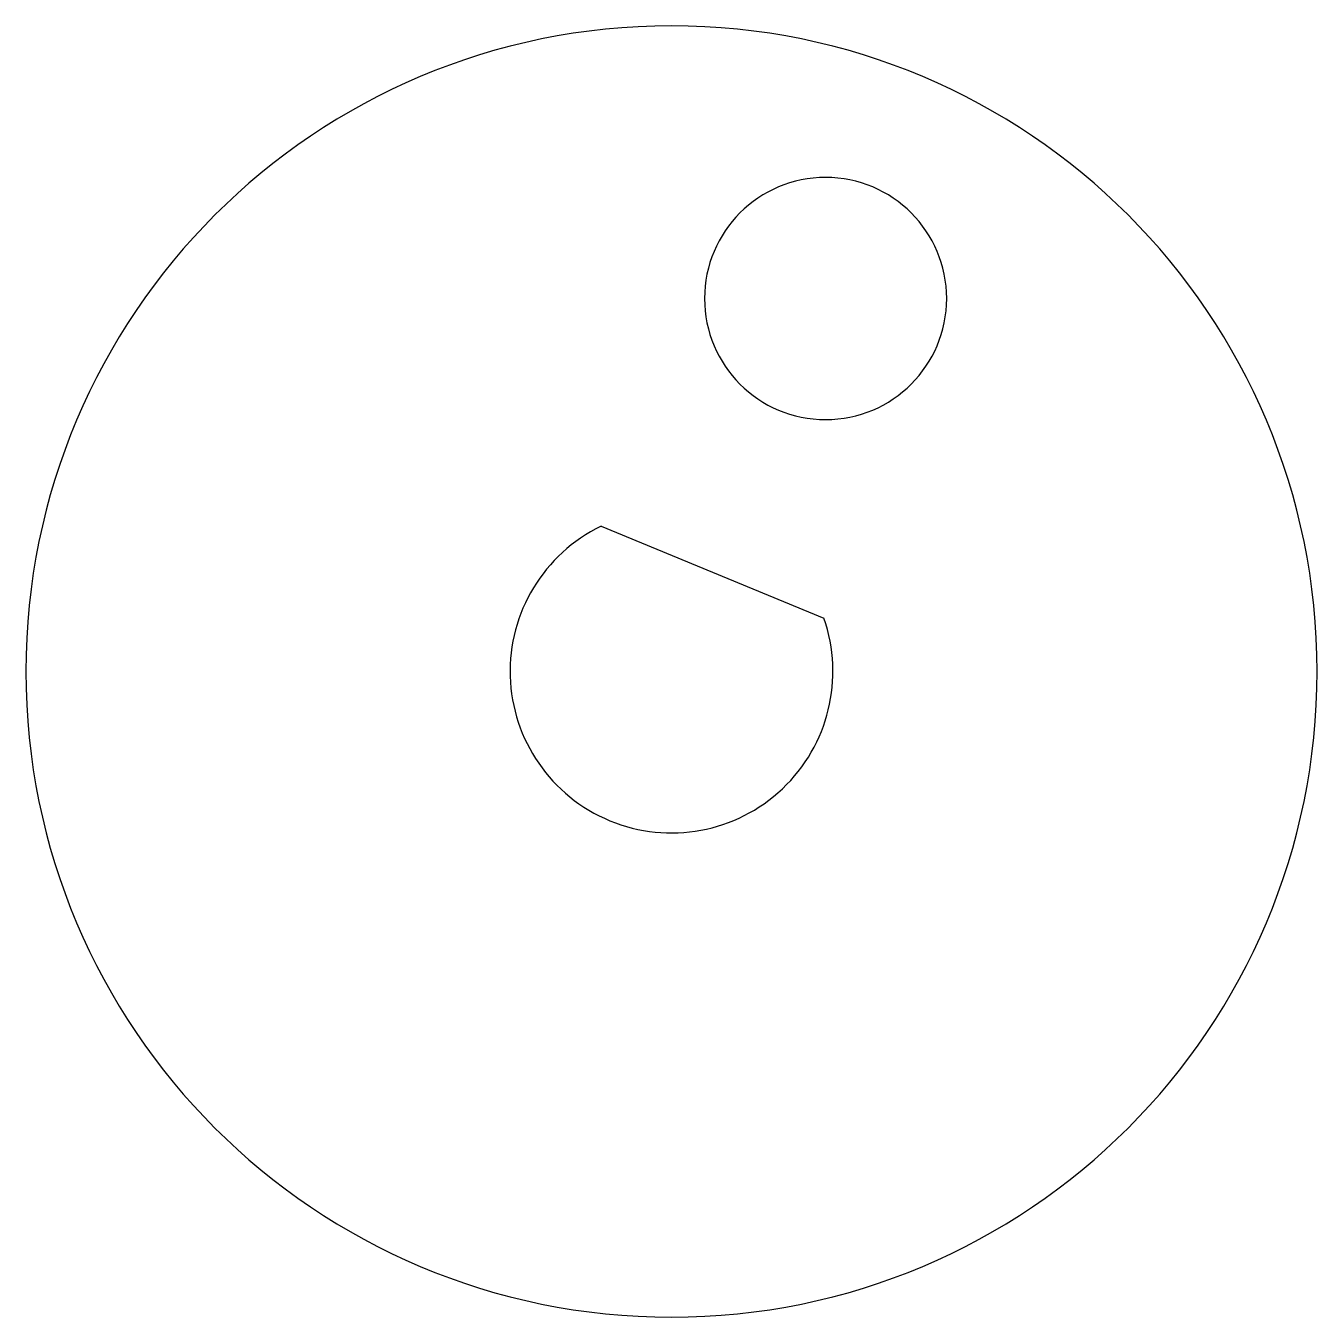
# Model space of a CAD drawing. Extents: x 1 to 1.63, y 1 to 1.63.
import ezdxf

# ---------------------------------------------------------------- set-up
doc = ezdxf.new("R2010")
doc.units = 0
doc.layers.add('3', color=7, linetype='CONTINUOUS')

msp = doc.modelspace()

# ---------------------------------------------------------------- linework, layer by layer
at = {"layer": '3', "color": 3, "linetype": 'CONTINUOUS'}
msp.add_line((1.2806, 1.38581), (1.38931, 1.3409), dxfattribs=at)
for centre, radius, start, end in [((1.31496, 1.31496), 0.31496, 360, 180), ((1.39013, 1.49689), 0.05906, 0, 180), ((1.39013, 1.49689), 0.05906, 180, 0), ((1.31496, 1.31496), 0.07874, 115.86939, 247.55172), ((1.31496, 1.31496), 0.07874, 247.55172, 19.23404), ((1.31496, 1.31496), 0.31496, 180, 360)]:
    msp.add_arc(centre, radius, start, end, dxfattribs=at)

doc.saveas('drawing.dxf')
